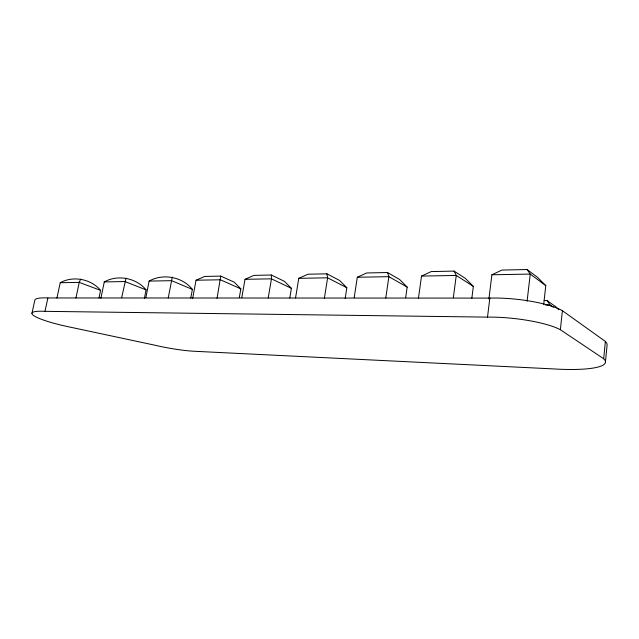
<?xml version="1.0" encoding="UTF-8"?>
<svg xmlns="http://www.w3.org/2000/svg" width="639" height="639" viewBox="0 0 639 639"><rect width="100%" height="100%" fill="white"/><g stroke="black" fill="none" stroke-linecap="round" stroke-linejoin="round"><path stroke-width="0.96" d="M192.674 298.357L196.061 280.225L204.68 276.447L220.727 276.104L217.052 298.285M603.687 358.751L560.363 329.724A52.214 10.935 6.5 0 0 487.509 317.12L44.978 311.337A41.559 6.174 11.3 0 0 34.41 316.041A41.559 6.174 11.3 0 0 70.729 327.256L154.774 345.18A41.431 6.174 10.4 0 0 193.617 351.234L552.879 368.879A70.266 13.139 6.6 0 0 603.687 358.751L605.373 341.442L562.408 310.698A52.015 11.822 6.3 0 0 489.849 298.093L47.893 297.95A41.447 6.694 11.5 0 0 34.825 300.242L31.95 313.294M605.397 362.473L607.05 345.435A70.018 14.21 6.3 0 0 605.373 341.442M560.363 329.724L562.408 310.698M543.701 304.356L545.786 285.617L537.431 277.246L527.095 269.53L501.903 270.065L491.894 274.778L488.907 298.972M527.103 301.225L530.234 274.075L527.095 269.53M487.509 317.12L489.849 298.093M471.846 298.237L473.347 286.384L465.408 278.412L454.073 271.096L431.213 271.583L421.516 276.08L418.433 298.317M453.347 297.678L456.262 275.441L454.073 271.096M405.669 297.726L407.171 287.087L399.599 279.475L387.498 272.526L366.722 272.965L357.305 277.254L354.206 297.654M385.78 297.99L388.879 276.679L387.498 272.526M345.18 298.469L346.833 287.734L339.597 280.449L326.904 273.819L307.91 274.227L298.78 278.332L295.553 297.942M324.372 298.285L327.615 277.805L326.904 273.819M289.794 297.942L291.392 288.325L284.467 281.344L271.319 275.018L253.899 275.385L245.033 279.323L241.798 297.67M268.196 298.022L271.471 278.836L271.319 275.018M239.298 297.678L240.855 288.86L234.217 282.158L220.727 276.104M190.765 298.101L192.395 289.379C182.411 276.831 163.049 273.133 149.127 281.088L145.876 297.638M168.225 298.006L172.282 277.142M144.358 298.525L146.059 289.866C136.395 277.925 117.672 274.315 104.269 281.911L100.882 298.309M121.658 297.726L126.019 278.133M98.989 297.982L100.563 290.354C91.217 278.987 73.134 275.481 60.242 282.718L56.943 298.022M75.945 297.958L79.244 282.374L80.658 279.107M44.978 311.337L47.893 297.95M60.242 282.718L79.244 282.374L100.563 290.354M104.269 281.911L124.924 281.535L146.059 289.866M149.127 281.088L171.556 280.673L192.395 289.379M196.061 280.225L220.407 279.778L240.855 288.86M245.033 279.323L271.471 278.836L291.392 288.325M298.78 278.332L327.615 277.805L346.833 287.734M357.305 277.254L388.879 276.679L407.171 287.087M421.516 276.08L456.262 275.441L473.347 286.384M491.894 274.778L530.234 274.075L545.786 285.617M544.18 300.562L547.064 300.562L556.018 306.936L558.766 309.683M545.227 304.971L550.099 304.979L553.27 307.223M547.064 300.562L550.099 304.979"/></g></svg>
